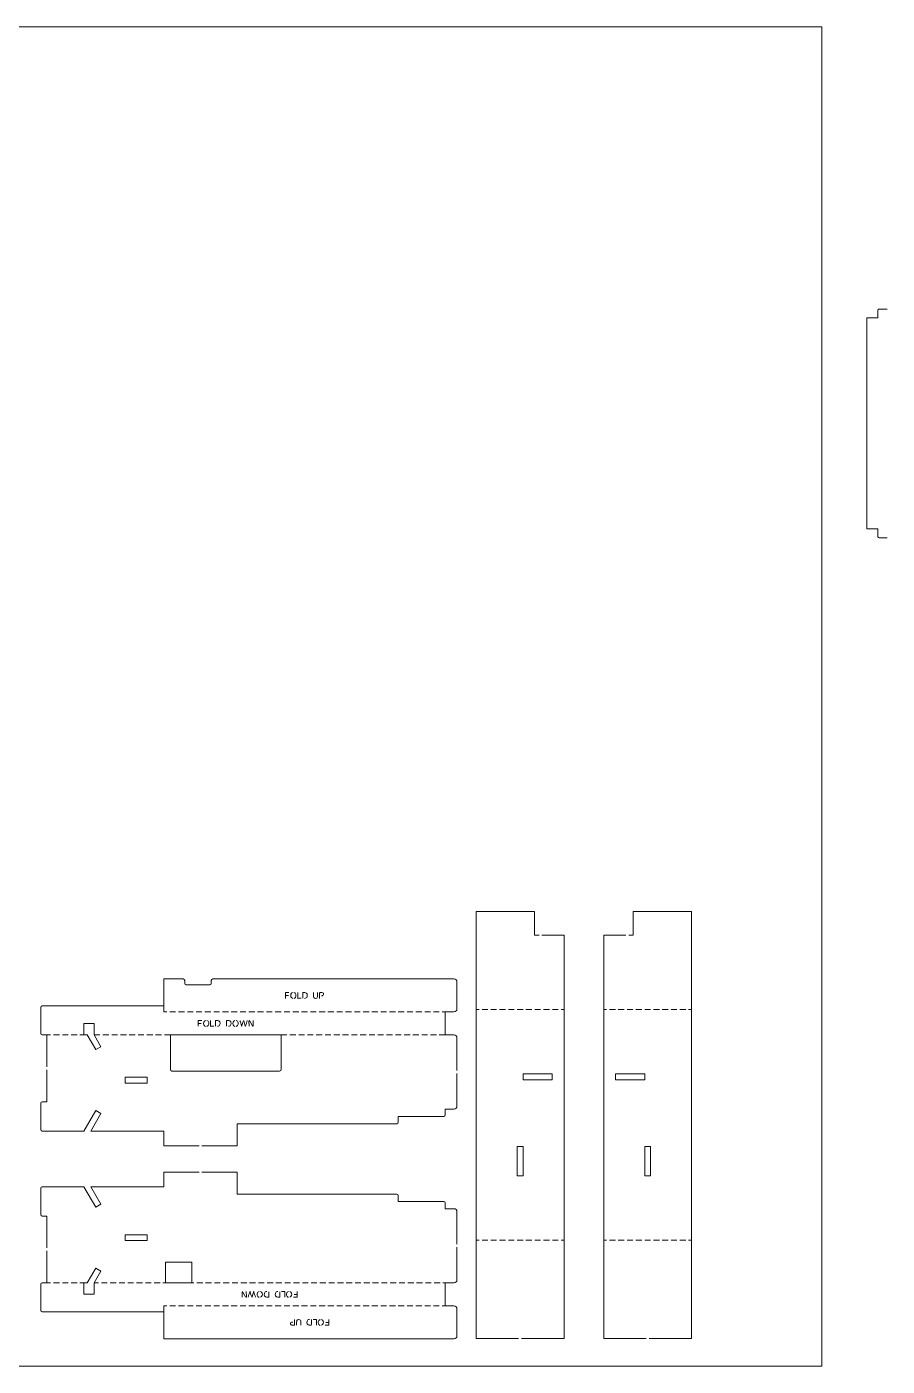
# Model space of a CAD drawing. Header units: inches. Extents: x -9 to 103, y -37 to 9.
# Drawn here: x 9.58 to 38.95, y -36.72 to 9 of the extents above; entities that cross this region are included whole.
import ezdxf

# ---------------------------------------------------------------- set-up
doc = ezdxf.new("R2010")
doc.units = ezdxf.units.IN
doc.header["$MEASUREMENT"] = 0
doc.layers.add('Layer 2', color=7, linetype='Continuous', true_color=0xffffff)

msp = doc.modelspace()

# ---------------------------------------------------------------- linework, layer by layer
at = {"layer": 'Layer 2', "color": 1, "lineweight": 0, "true_color": 0xff0000}
msp.add_lwpolyline([(-9, -36.72), (36.72, -36.72), (36.72, 9), (-9, 9), (-9, -36.72)], close=True, dxfattribs=at)
for points, knots in [([(38.675, -0.639), (38.662, -0.639), (38.649, -0.644), (38.639, -0.653), (38.639, -0.653), (38.63, -0.663), (38.625, -0.676), (38.625, -0.689)], [0, 0, 0, 0, 0.333333, 0.333333, 0.333333, 0.333333, 1, 1, 1, 1]), ([(38.625, -8.389), (38.625, -8.402), (38.63, -8.415), (38.639, -8.424), (38.639, -8.424), (38.649, -8.434), (38.662, -8.439), (38.675, -8.439)], [0, 0, 0, 0, 0.333333, 0.333333, 0.333333, 0.333333, 1, 1, 1, 1]), ([(18.412, -24.163), (18.412, -24.1), (18.412, -24.037), (18.412, -23.974), (18.412, -23.974), (18.412, -23.967), (18.417, -23.967), (18.423, -23.967), (18.423, -23.967), (18.46, -23.967), (18.496, -23.967), (18.532, -23.967)], [0, 0, 0, 0, 0.25, 0.25, 0.25, 0.25, 0.5, 0.5, 0.5, 0.5, 1, 1, 1, 1]), ([(18.664, -24.163), (18.637, -24.156), (18.612, -24.136), (18.601, -24.11), (18.601, -24.11), (18.58, -24.059), (18.602, -23.982), (18.658, -23.964)], [0, 0, 0, 0, 0.333333, 0.333333, 0.333333, 0.333333, 1, 1, 1, 1]), ([(18.704, -23.963), (18.721, -23.966), (18.736, -23.974), (18.748, -23.987), (18.748, -23.987), (18.794, -24.04), (18.778, -24.14), (18.707, -24.163)], [0, 0, 0, 0, 0.333333, 0.333333, 0.333333, 0.333333, 1, 1, 1, 1]), ([(18.835, -23.966), (18.835, -24.027), (18.835, -24.087), (18.835, -24.148), (18.835, -24.148), (18.835, -24.157), (18.835, -24.163), (18.845, -24.163), (18.845, -24.163), (18.878, -24.162), (18.912, -24.162), (18.945, -24.162)], [0, 0, 0, 0, 0.25, 0.25, 0.25, 0.25, 0.5, 0.5, 0.5, 0.5, 1, 1, 1, 1]), ([(19.068, -24.163), (19.115, -24.163), (19.144, -24.147), (19.155, -24.1), (19.155, -24.1), (19.17, -24.036), (19.148, -23.97), (19.076, -23.969), (19.076, -23.969), (19.057, -23.969), (19.037, -23.969), (19.018, -23.969), (19.018, -23.969), (19.005, -23.969), (19.007, -23.976), (19.007, -23.986), (19.007, -23.986), (19.007, -24.044), (19.007, -24.101), (19.007, -24.158)], [0, 0, 0, 0, 0.166667, 0.166667, 0.166667, 0.166667, 0.333333, 0.333333, 0.333333, 0.333333, 0.5, 0.5, 0.5, 0.5, 0.666667, 0.666667, 0.666667, 0.666667, 1, 1, 1, 1]), ([(19.366, -23.968), (19.366, -24), (19.366, -24.033), (19.366, -24.065), (19.366, -24.065), (19.366, -24.118), (19.377, -24.165), (19.442, -24.163), (19.442, -24.163), (19.502, -24.161), (19.51, -24.115), (19.51, -24.067), (19.51, -24.067), (19.51, -24.033), (19.51, -24), (19.51, -23.966)], [0, 0, 0, 0, 0.2, 0.2, 0.2, 0.2, 0.4, 0.4, 0.4, 0.4, 0.6, 0.6, 0.6, 0.6, 1, 1, 1, 1]), ([(19.58, -24.163), (19.58, -24.103), (19.58, -24.044), (19.58, -23.984), (19.58, -23.984), (19.58, -23.971), (19.579, -23.969), (19.593, -23.969), (19.593, -23.969), (19.613, -23.969), (19.634, -23.969), (19.654, -23.968), (19.654, -23.968), (19.671, -23.968), (19.688, -23.97), (19.699, -23.98), (19.699, -23.98), (19.727, -24.004), (19.72, -24.061), (19.682, -24.071), (19.682, -24.071), (19.668, -24.075), (19.653, -24.073), (19.639, -24.073)], [0, 0, 0, 0, 0.142857, 0.142857, 0.142857, 0.142857, 0.285714, 0.285714, 0.285714, 0.285714, 0.428571, 0.428571, 0.428571, 0.428571, 0.571429, 0.571429, 0.571429, 0.571429, 0.714286, 0.714286, 0.714286, 0.714286, 1, 1, 1, 1]), ([(15.434, -25.117), (15.434, -25.054), (15.434, -24.991), (15.434, -24.928), (15.434, -24.928), (15.434, -24.92), (15.439, -24.921), (15.446, -24.921), (15.446, -24.921), (15.482, -24.921), (15.518, -24.921), (15.554, -24.921)], [0, 0, 0, 0, 0.25, 0.25, 0.25, 0.25, 0.5, 0.5, 0.5, 0.5, 1, 1, 1, 1]), ([(15.687, -25.119), (15.659, -25.112), (15.635, -25.092), (15.624, -25.066), (15.624, -25.066), (15.603, -25.015), (15.625, -24.938), (15.68, -24.92)], [0, 0, 0, 0, 0.333333, 0.333333, 0.333333, 0.333333, 1, 1, 1, 1]), ([(15.726, -24.919), (15.743, -24.923), (15.759, -24.93), (15.77, -24.943), (15.77, -24.943), (15.816, -24.996), (15.8, -25.096), (15.729, -25.119)], [0, 0, 0, 0, 0.333333, 0.333333, 0.333333, 0.333333, 1, 1, 1, 1]), ([(15.858, -24.92), (15.858, -24.981), (15.858, -25.042), (15.858, -25.102), (15.858, -25.102), (15.858, -25.111), (15.857, -25.117), (15.867, -25.117), (15.867, -25.117), (15.901, -25.117), (15.934, -25.116), (15.967, -25.116)], [0, 0, 0, 0, 0.25, 0.25, 0.25, 0.25, 0.5, 0.5, 0.5, 0.5, 1, 1, 1, 1]), ([(16.09, -25.116), (16.137, -25.116), (16.167, -25.099), (16.177, -25.053), (16.177, -25.053), (16.192, -24.989), (16.171, -24.923), (16.099, -24.922), (16.099, -24.922), (16.079, -24.922), (16.06, -24.922), (16.04, -24.922), (16.04, -24.922), (16.027, -24.922), (16.029, -24.929), (16.029, -24.939), (16.029, -24.939), (16.029, -24.997), (16.029, -25.054), (16.029, -25.111)], [0, 0, 0, 0, 0.166667, 0.166667, 0.166667, 0.166667, 0.333333, 0.333333, 0.333333, 0.333333, 0.5, 0.5, 0.5, 0.5, 0.666667, 0.666667, 0.666667, 0.666667, 1, 1, 1, 1]), ([(16.466, -25.116), (16.513, -25.116), (16.542, -25.099), (16.553, -25.053), (16.553, -25.053), (16.568, -24.989), (16.547, -24.923), (16.474, -24.922), (16.474, -24.922), (16.455, -24.922), (16.435, -24.922), (16.416, -24.922), (16.416, -24.922), (16.403, -24.922), (16.405, -24.929), (16.405, -24.939), (16.405, -24.939), (16.405, -24.997), (16.405, -25.054), (16.405, -25.111)], [0, 0, 0, 0, 0.166667, 0.166667, 0.166667, 0.166667, 0.333333, 0.333333, 0.333333, 0.333333, 0.5, 0.5, 0.5, 0.5, 0.666667, 0.666667, 0.666667, 0.666667, 1, 1, 1, 1]), ([(16.69, -25.119), (16.662, -25.112), (16.638, -25.092), (16.627, -25.066), (16.627, -25.066), (16.606, -25.015), (16.628, -24.938), (16.683, -24.92)], [0, 0, 0, 0, 0.333333, 0.333333, 0.333333, 0.333333, 1, 1, 1, 1]), ([(16.729, -24.919), (16.746, -24.923), (16.762, -24.93), (16.773, -24.943), (16.773, -24.943), (16.819, -24.996), (16.803, -25.096), (16.732, -25.119)], [0, 0, 0, 0, 0.333333, 0.333333, 0.333333, 0.333333, 1, 1, 1, 1]), ([(16.861, -24.926), (16.877, -24.985), (16.894, -25.045), (16.911, -25.104), (16.911, -25.104), (16.915, -25.117), (16.917, -25.114), (16.921, -25.103), (16.921, -25.103), (16.939, -25.047), (16.957, -24.991), (16.976, -24.935), (16.976, -24.935), (16.98, -24.922), (16.983, -24.924), (16.987, -24.936), (16.987, -24.936), (17.005, -24.992), (17.024, -25.048), (17.043, -25.104), (17.043, -25.104), (17.046, -25.114), (17.049, -25.118), (17.053, -25.105), (17.053, -25.105), (17.071, -25.044), (17.089, -24.984), (17.107, -24.924)], [0, 0, 0, 0, 0.125, 0.125, 0.125, 0.125, 0.25, 0.25, 0.25, 0.25, 0.375, 0.375, 0.375, 0.375, 0.5, 0.5, 0.5, 0.5, 0.625, 0.625, 0.625, 0.625, 0.75, 0.75, 0.75, 0.75, 1, 1, 1, 1]), ([(17.17, -25.115), (17.17, -25.115), (17.168, -24.939), (17.168, -24.939), (17.168, -24.939), (17.168, -24.917), (17.185, -24.918), (17.196, -24.938), (17.196, -24.938), (17.196, -24.938), (17.287, -25.1), (17.287, -25.1), (17.287, -25.1), (17.298, -25.119), (17.314, -25.12), (17.314, -25.099), (17.314, -25.099), (17.314, -25.099), (17.313, -24.923), (17.313, -24.923)], [0, 0, 0, 0, 0.166667, 0.166667, 0.166667, 0.166667, 0.333333, 0.333333, 0.333333, 0.333333, 0.5, 0.5, 0.5, 0.5, 0.666667, 0.666667, 0.666667, 0.666667, 1, 1, 1, 1]), ([(15.214, -33.873), (15.214, -33.873), (15.214, -33.173), (15.214, -33.173), (15.214, -33.173), (15.214, -33.173), (14.314, -33.173), (14.314, -33.173), (14.314, -33.173), (14.314, -33.173), (14.314, -33.873), (14.314, -33.873), (14.314, -33.873), (14.314, -33.873), (15.214, -33.873), (15.214, -33.873)], [0, 0, 0, 0, 0.2, 0.2, 0.2, 0.2, 0.4, 0.4, 0.4, 0.4, 0.6, 0.6, 0.6, 0.6, 1, 1, 1, 1]), ([(17.077, -34.172), (17.077, -34.172), (17.078, -34.349), (17.078, -34.349), (17.078, -34.349), (17.078, -34.37), (17.062, -34.369), (17.051, -34.35), (17.051, -34.35), (17.051, -34.35), (16.96, -34.187), (16.96, -34.187), (16.96, -34.187), (16.949, -34.168), (16.932, -34.167), (16.933, -34.188), (16.933, -34.188), (16.933, -34.188), (16.934, -34.365), (16.934, -34.365)], [0, 0, 0, 0, 0.166667, 0.166667, 0.166667, 0.166667, 0.333333, 0.333333, 0.333333, 0.333333, 0.5, 0.5, 0.5, 0.5, 0.666667, 0.666667, 0.666667, 0.666667, 1, 1, 1, 1]), ([(17.386, -34.361), (17.369, -34.302), (17.352, -34.243), (17.336, -34.183), (17.336, -34.183), (17.332, -34.171), (17.329, -34.174), (17.326, -34.184), (17.326, -34.184), (17.308, -34.24), (17.289, -34.296), (17.271, -34.352), (17.271, -34.352), (17.267, -34.365), (17.264, -34.363), (17.26, -34.352), (17.26, -34.352), (17.241, -34.296), (17.222, -34.239), (17.204, -34.183), (17.204, -34.183), (17.2, -34.173), (17.197, -34.169), (17.193, -34.183), (17.193, -34.183), (17.176, -34.243), (17.158, -34.303), (17.14, -34.363)], [0, 0, 0, 0, 0.125, 0.125, 0.125, 0.125, 0.25, 0.25, 0.25, 0.25, 0.375, 0.375, 0.375, 0.375, 0.5, 0.5, 0.5, 0.5, 0.625, 0.625, 0.625, 0.625, 0.75, 0.75, 0.75, 0.75, 1, 1, 1, 1]), ([(17.518, -34.368), (17.5, -34.365), (17.485, -34.357), (17.473, -34.344), (17.473, -34.344), (17.428, -34.291), (17.443, -34.191), (17.514, -34.168)], [0, 0, 0, 0, 0.333333, 0.333333, 0.333333, 0.333333, 1, 1, 1, 1]), ([(17.557, -34.168), (17.584, -34.175), (17.609, -34.195), (17.62, -34.221), (17.62, -34.221), (17.641, -34.272), (17.619, -34.349), (17.563, -34.367)], [0, 0, 0, 0, 0.333333, 0.333333, 0.333333, 0.333333, 1, 1, 1, 1]), ([(17.781, -34.172), (17.734, -34.172), (17.704, -34.188), (17.693, -34.235), (17.693, -34.235), (17.679, -34.298), (17.7, -34.364), (17.772, -34.365), (17.772, -34.365), (17.792, -34.365), (17.811, -34.365), (17.831, -34.365), (17.831, -34.365), (17.844, -34.366), (17.842, -34.359), (17.842, -34.348), (17.842, -34.348), (17.842, -34.291), (17.842, -34.233), (17.842, -34.176)], [0, 0, 0, 0, 0.166667, 0.166667, 0.166667, 0.166667, 0.333333, 0.333333, 0.333333, 0.333333, 0.5, 0.5, 0.5, 0.5, 0.666667, 0.666667, 0.666667, 0.666667, 1, 1, 1, 1]), ([(18.156, -34.172), (18.11, -34.172), (18.08, -34.188), (18.069, -34.235), (18.069, -34.235), (18.055, -34.298), (18.076, -34.364), (18.148, -34.365), (18.148, -34.365), (18.167, -34.365), (18.187, -34.365), (18.206, -34.365), (18.206, -34.365), (18.219, -34.366), (18.217, -34.359), (18.217, -34.348), (18.217, -34.348), (18.217, -34.291), (18.217, -34.233), (18.217, -34.176)], [0, 0, 0, 0, 0.166667, 0.166667, 0.166667, 0.166667, 0.333333, 0.333333, 0.333333, 0.333333, 0.5, 0.5, 0.5, 0.5, 0.666667, 0.666667, 0.666667, 0.666667, 1, 1, 1, 1]), ([(18.389, -34.367), (18.389, -34.306), (18.389, -34.246), (18.389, -34.185), (18.389, -34.185), (18.389, -34.176), (18.39, -34.17), (18.379, -34.17), (18.379, -34.17), (18.346, -34.17), (18.313, -34.171), (18.279, -34.171)], [0, 0, 0, 0, 0.25, 0.25, 0.25, 0.25, 0.5, 0.5, 0.5, 0.5, 1, 1, 1, 1]), ([(18.521, -34.368), (18.503, -34.365), (18.488, -34.357), (18.476, -34.344), (18.476, -34.344), (18.431, -34.291), (18.446, -34.191), (18.517, -34.168)], [0, 0, 0, 0, 0.333333, 0.333333, 0.333333, 0.333333, 1, 1, 1, 1]), ([(18.56, -34.168), (18.587, -34.175), (18.612, -34.195), (18.623, -34.221), (18.623, -34.221), (18.644, -34.272), (18.622, -34.349), (18.566, -34.367)], [0, 0, 0, 0, 0.333333, 0.333333, 0.333333, 0.333333, 1, 1, 1, 1]), ([(18.812, -34.171), (18.812, -34.233), (18.812, -34.296), (18.812, -34.359), (18.812, -34.359), (18.812, -34.367), (18.807, -34.366), (18.801, -34.366), (18.801, -34.366), (18.765, -34.366), (18.729, -34.366), (18.692, -34.366)], [0, 0, 0, 0, 0.25, 0.25, 0.25, 0.25, 0.5, 0.5, 0.5, 0.5, 1, 1, 1, 1]), ([(18.724, -35.125), (18.724, -35.184), (18.724, -35.244), (18.724, -35.303), (18.724, -35.303), (18.724, -35.316), (18.724, -35.318), (18.711, -35.318), (18.711, -35.318), (18.69, -35.318), (18.67, -35.319), (18.649, -35.319), (18.649, -35.319), (18.633, -35.319), (18.616, -35.317), (18.604, -35.308), (18.604, -35.308), (18.576, -35.284), (18.583, -35.227), (18.621, -35.216), (18.621, -35.216), (18.635, -35.212), (18.65, -35.214), (18.665, -35.214)], [0, 0, 0, 0, 0.142857, 0.142857, 0.142857, 0.142857, 0.285714, 0.285714, 0.285714, 0.285714, 0.428571, 0.428571, 0.428571, 0.428571, 0.571429, 0.571429, 0.571429, 0.571429, 0.714286, 0.714286, 0.714286, 0.714286, 1, 1, 1, 1]), ([(18.937, -35.32), (18.937, -35.287), (18.937, -35.255), (18.937, -35.222), (18.937, -35.222), (18.937, -35.169), (18.926, -35.122), (18.861, -35.125), (18.861, -35.125), (18.801, -35.127), (18.794, -35.172), (18.794, -35.22), (18.794, -35.22), (18.794, -35.254), (18.794, -35.287), (18.794, -35.321)], [0, 0, 0, 0, 0.2, 0.2, 0.2, 0.2, 0.4, 0.4, 0.4, 0.4, 0.6, 0.6, 0.6, 0.6, 1, 1, 1, 1]), ([(19.236, -35.125), (19.189, -35.125), (19.159, -35.141), (19.148, -35.188), (19.148, -35.188), (19.134, -35.251), (19.155, -35.317), (19.227, -35.318), (19.227, -35.318), (19.247, -35.318), (19.266, -35.318), (19.285, -35.318), (19.285, -35.318), (19.298, -35.318), (19.296, -35.312), (19.296, -35.301), (19.296, -35.301), (19.296, -35.244), (19.296, -35.186), (19.296, -35.129)], [0, 0, 0, 0, 0.166667, 0.166667, 0.166667, 0.166667, 0.333333, 0.333333, 0.333333, 0.333333, 0.5, 0.5, 0.5, 0.5, 0.666667, 0.666667, 0.666667, 0.666667, 1, 1, 1, 1]), ([(19.468, -35.321), (19.468, -35.261), (19.468, -35.2), (19.468, -35.139), (19.468, -35.139), (19.468, -35.13), (19.469, -35.124), (19.458, -35.125), (19.458, -35.125), (19.425, -35.125), (19.392, -35.125), (19.358, -35.125)], [0, 0, 0, 0, 0.25, 0.25, 0.25, 0.25, 0.5, 0.5, 0.5, 0.5, 1, 1, 1, 1]), ([(19.6, -35.325), (19.582, -35.321), (19.567, -35.313), (19.555, -35.3), (19.555, -35.3), (19.51, -35.247), (19.525, -35.147), (19.596, -35.125)], [0, 0, 0, 0, 0.333333, 0.333333, 0.333333, 0.333333, 1, 1, 1, 1]), ([(19.639, -35.125), (19.666, -35.131), (19.691, -35.151), (19.702, -35.177), (19.702, -35.177), (19.723, -35.228), (19.701, -35.305), (19.646, -35.323)], [0, 0, 0, 0, 0.333333, 0.333333, 0.333333, 0.333333, 1, 1, 1, 1]), ([(19.891, -35.125), (19.891, -35.187), (19.891, -35.25), (19.891, -35.313), (19.891, -35.313), (19.891, -35.321), (19.886, -35.32), (19.88, -35.32), (19.88, -35.32), (19.844, -35.32), (19.808, -35.32), (19.771, -35.32)], [0, 0, 0, 0, 0.25, 0.25, 0.25, 0.25, 0.5, 0.5, 0.5, 0.5, 1, 1, 1, 1])]:
    msp.add_open_spline(points, degree=3, knots=knots, dxfattribs=at)
for points in [[(38.625, -0.689), (38.625, -0.689), (38.625, -0.939), (38.625, -0.939)], [(38.675, -0.639), (38.675, -0.639), (38.95, -0.639), (38.95, -0.639)], [(38.25, -8.139), (38.25, -8.139), (38.25, -0.939), (38.25, -0.939)], [(38.25, -0.939), (38.25, -0.939), (38.625, -0.939), (38.625, -0.939)], [(38.25, -8.139), (38.25, -8.139), (38.625, -8.139), (38.625, -8.139)], [(38.625, -8.139), (38.625, -8.139), (38.625, -8.389), (38.625, -8.389)], [(38.675, -8.439), (38.675, -8.439), (38.95, -8.439), (38.95, -8.439)], [(24.921, -21.195), (24.921, -21.195), (24.921, -24.543), (24.921, -24.543)], [(24.921, -21.195), (24.921, -21.195), (26.912, -21.195), (26.912, -21.195)], [(26.912, -22.003), (26.912, -22.003), (26.912, -21.195), (26.912, -21.195)], [(30.281, -21.195), (30.281, -21.195), (30.281, -22.003), (30.281, -22.003)], [(32.273, -21.195), (32.273, -21.195), (30.281, -21.195), (30.281, -21.195)], [(32.273, -24.543), (32.273, -24.543), (32.273, -21.195), (32.273, -21.195)], [(26.912, -22.003), (26.912, -22.003), (27.066, -22.003), (27.066, -22.003)], [(27.166, -22.003), (27.166, -22.003), (27.921, -22.003), (27.921, -22.003)], [(27.921, -22.003), (27.921, -22.003), (27.921, -24.543), (27.921, -24.543)], [(29.273, -22.003), (29.273, -22.003), (29.273, -24.543), (29.273, -24.543)], [(29.273, -22.003), (29.273, -22.003), (30.027, -22.003), (30.027, -22.003)], [(30.127, -22.003), (30.127, -22.003), (30.281, -22.003), (30.281, -22.003)], [(14.264, -23.502), (14.264, -23.502), (14.925, -23.502), (14.925, -23.502)], [(14.264, -24.623), (14.264, -24.623), (14.264, -23.502), (14.264, -23.502)], [(14.975, -23.552), (14.975, -23.525), (14.953, -23.502), (14.925, -23.502)], [(14.975, -23.552), (14.975, -23.552), (14.975, -23.652), (14.975, -23.652)], [(14.975, -23.652), (14.975, -23.68), (14.998, -23.702), (15.025, -23.702)], [(15.832, -23.702), (15.832, -23.702), (15.025, -23.702), (15.025, -23.702)], [(15.832, -23.702), (15.86, -23.702), (15.882, -23.68), (15.882, -23.652)], [(15.932, -23.502), (15.905, -23.502), (15.882, -23.525), (15.882, -23.552)], [(15.882, -23.552), (15.882, -23.552), (15.882, -23.661), (15.882, -23.661)], [(15.932, -23.502), (15.932, -23.502), (24.164, -23.502), (24.164, -23.502)], [(24.264, -23.602), (24.264, -23.547), (24.219, -23.502), (24.164, -23.502)], [(24.264, -24.523), (24.264, -24.523), (24.264, -23.602), (24.264, -23.602)], [(18.516, -24.063), (18.485, -24.063), (18.454, -24.063), (18.423, -24.063)], [(10.114, -24.423), (10.087, -24.423), (10.064, -24.446), (10.064, -24.473)], [(10.064, -24.473), (10.064, -24.473), (10.064, -25.364), (10.064, -25.364)], [(14.264, -24.423), (14.264, -24.423), (10.114, -24.423), (10.114, -24.423)], [(14.264, -24.623), (14.264, -24.623), (14.364, -24.623), (14.364, -24.623)], [(14.464, -24.623), (14.464, -24.623), (14.664, -24.623), (14.664, -24.623)], [(14.764, -24.623), (14.764, -24.623), (14.964, -24.623), (14.964, -24.623)], [(15.064, -24.623), (15.064, -24.623), (15.264, -24.623), (15.264, -24.623)], [(15.364, -24.623), (15.364, -24.623), (15.564, -24.623), (15.564, -24.623)], [(15.664, -24.623), (15.664, -24.623), (15.864, -24.623), (15.864, -24.623)], [(15.964, -24.623), (15.964, -24.623), (16.164, -24.623), (16.164, -24.623)], [(16.264, -24.623), (16.264, -24.623), (16.464, -24.623), (16.464, -24.623)], [(16.564, -24.623), (16.564, -24.623), (16.764, -24.623), (16.764, -24.623)], [(16.864, -24.623), (16.864, -24.623), (17.064, -24.623), (17.064, -24.623)], [(17.164, -24.623), (17.164, -24.623), (17.364, -24.623), (17.364, -24.623)], [(17.464, -24.623), (17.464, -24.623), (17.664, -24.623), (17.664, -24.623)], [(17.764, -24.623), (17.764, -24.623), (17.964, -24.623), (17.964, -24.623)], [(18.064, -24.623), (18.064, -24.623), (18.264, -24.623), (18.264, -24.623)], [(18.364, -24.623), (18.364, -24.623), (18.564, -24.623), (18.564, -24.623)], [(18.664, -24.623), (18.664, -24.623), (18.864, -24.623), (18.864, -24.623)], [(18.964, -24.623), (18.964, -24.623), (19.164, -24.623), (19.164, -24.623)], [(19.264, -24.623), (19.264, -24.623), (19.464, -24.623), (19.464, -24.623)], [(19.564, -24.623), (19.564, -24.623), (19.764, -24.623), (19.764, -24.623)], [(19.864, -24.623), (19.864, -24.623), (20.064, -24.623), (20.064, -24.623)], [(20.164, -24.623), (20.164, -24.623), (20.364, -24.623), (20.364, -24.623)], [(20.464, -24.623), (20.464, -24.623), (20.664, -24.623), (20.664, -24.623)], [(20.764, -24.623), (20.764, -24.623), (20.964, -24.623), (20.964, -24.623)], [(21.064, -24.623), (21.064, -24.623), (21.264, -24.623), (21.264, -24.623)], [(21.364, -24.623), (21.364, -24.623), (21.564, -24.623), (21.564, -24.623)], [(21.664, -24.623), (21.664, -24.623), (21.864, -24.623), (21.864, -24.623)], [(21.964, -24.623), (21.964, -24.623), (22.164, -24.623), (22.164, -24.623)], [(22.264, -24.623), (22.264, -24.623), (22.464, -24.623), (22.464, -24.623)], [(22.564, -24.623), (22.564, -24.623), (22.764, -24.623), (22.764, -24.623)], [(22.864, -24.623), (22.864, -24.623), (23.064, -24.623), (23.064, -24.623)], [(23.164, -24.623), (23.164, -24.623), (23.364, -24.623), (23.364, -24.623)], [(23.464, -24.623), (23.464, -24.623), (23.664, -24.623), (23.664, -24.623)], [(23.764, -24.623), (23.764, -24.623), (23.864, -24.623), (23.864, -24.623)], [(23.864, -24.623), (23.864, -24.623), (23.864, -25.414), (23.864, -25.414)], [(24.164, -24.623), (24.164, -24.623), (23.864, -24.623), (23.864, -24.623)], [(24.264, -24.523), (24.264, -24.578), (24.219, -24.623), (24.164, -24.623)], [(24.921, -24.543), (24.921, -24.543), (24.921, -32.423), (24.921, -32.423)], [(24.921, -24.543), (24.921, -24.543), (25.021, -24.543), (25.021, -24.543)], [(25.121, -24.543), (25.121, -24.543), (25.321, -24.543), (25.321, -24.543)], [(25.421, -24.543), (25.421, -24.543), (25.621, -24.543), (25.621, -24.543)], [(25.721, -24.543), (25.721, -24.543), (25.921, -24.543), (25.921, -24.543)], [(26.021, -24.543), (26.021, -24.543), (26.221, -24.543), (26.221, -24.543)], [(26.321, -24.543), (26.321, -24.543), (26.521, -24.543), (26.521, -24.543)], [(26.621, -24.543), (26.621, -24.543), (26.821, -24.543), (26.821, -24.543)], [(26.921, -24.543), (26.921, -24.543), (27.121, -24.543), (27.121, -24.543)], [(27.221, -24.543), (27.221, -24.543), (27.421, -24.543), (27.421, -24.543)], [(27.521, -24.543), (27.521, -24.543), (27.721, -24.543), (27.721, -24.543)], [(27.821, -24.543), (27.821, -24.543), (27.921, -24.543), (27.921, -24.543)], [(27.921, -32.423), (27.921, -32.423), (27.921, -24.543), (27.921, -24.543)], [(29.273, -24.543), (29.273, -24.543), (29.273, -32.423), (29.273, -32.423)], [(29.273, -24.543), (29.273, -24.543), (29.373, -24.543), (29.373, -24.543)], [(29.473, -24.543), (29.473, -24.543), (29.673, -24.543), (29.673, -24.543)], [(29.773, -24.543), (29.773, -24.543), (29.973, -24.543), (29.973, -24.543)], [(30.073, -24.543), (30.073, -24.543), (30.273, -24.543), (30.273, -24.543)], [(30.373, -24.543), (30.373, -24.543), (30.573, -24.543), (30.573, -24.543)], [(30.673, -24.543), (30.673, -24.543), (30.873, -24.543), (30.873, -24.543)], [(30.973, -24.543), (30.973, -24.543), (31.173, -24.543), (31.173, -24.543)], [(31.273, -24.543), (31.273, -24.543), (31.473, -24.543), (31.473, -24.543)], [(31.573, -24.543), (31.573, -24.543), (31.773, -24.543), (31.773, -24.543)], [(31.873, -24.543), (31.873, -24.543), (32.073, -24.543), (32.073, -24.543)], [(32.173, -24.543), (32.173, -24.543), (32.273, -24.543), (32.273, -24.543)], [(32.273, -32.423), (32.273, -32.423), (32.273, -24.543), (32.273, -24.543)], [(11.881, -25.023), (11.881, -25.023), (11.534, -25.023), (11.534, -25.023)], [(11.534, -25.023), (11.534, -25.023), (11.534, -25.414), (11.534, -25.414)], [(11.881, -25.414), (11.881, -25.414), (11.881, -25.023), (11.881, -25.023)], [(15.539, -25.017), (15.508, -25.017), (15.477, -25.017), (15.446, -25.017)], [(10.064, -25.364), (10.064, -25.392), (10.087, -25.414), (10.114, -25.414)], [(10.264, -25.414), (10.264, -25.414), (10.114, -25.414), (10.114, -25.414)], [(10.264, -26.504), (10.264, -26.504), (10.264, -25.414), (10.264, -25.414)], [(10.264, -25.414), (10.264, -25.414), (10.399, -25.414), (10.399, -25.414)], [(10.499, -25.414), (10.499, -25.414), (10.699, -25.414), (10.699, -25.414)], [(10.799, -25.414), (10.799, -25.414), (10.999, -25.414), (10.999, -25.414)], [(11.099, -25.414), (11.099, -25.414), (11.299, -25.414), (11.299, -25.414)], [(11.399, -25.414), (11.399, -25.414), (11.534, -25.414), (11.534, -25.414)], [(11.65, -25.414), (11.65, -25.414), (11.534, -25.414), (11.534, -25.414)], [(11.938, -25.914), (11.938, -25.914), (11.65, -25.414), (11.65, -25.414)], [(11.881, -25.414), (11.881, -25.414), (12.112, -25.814), (12.112, -25.814)], [(11.882, -25.414), (11.882, -25.414), (12.082, -25.414), (12.082, -25.414)], [(12.182, -25.414), (12.182, -25.414), (12.382, -25.414), (12.382, -25.414)], [(12.482, -25.414), (12.482, -25.414), (12.682, -25.414), (12.682, -25.414)], [(12.782, -25.414), (12.782, -25.414), (12.982, -25.414), (12.982, -25.414)], [(13.082, -25.414), (13.082, -25.414), (13.282, -25.414), (13.282, -25.414)], [(13.382, -25.414), (13.382, -25.414), (13.582, -25.414), (13.582, -25.414)], [(13.682, -25.414), (13.682, -25.414), (13.882, -25.414), (13.882, -25.414)], [(13.982, -25.414), (13.982, -25.414), (14.182, -25.414), (14.182, -25.414)], [(14.282, -25.414), (14.282, -25.414), (14.482, -25.414), (14.482, -25.414)], [(18.264, -25.414), (18.264, -25.414), (14.484, -25.414), (14.484, -25.414)], [(14.484, -26.594), (14.484, -26.594), (14.484, -25.414), (14.484, -25.414)], [(18.264, -25.414), (18.264, -25.414), (18.264, -26.594), (18.264, -26.594)], [(18.264, -25.414), (18.264, -25.414), (18.464, -25.414), (18.464, -25.414)], [(18.564, -25.414), (18.564, -25.414), (18.764, -25.414), (18.764, -25.414)], [(18.864, -25.414), (18.864, -25.414), (19.064, -25.414), (19.064, -25.414)], [(19.164, -25.414), (19.164, -25.414), (19.364, -25.414), (19.364, -25.414)], [(19.464, -25.414), (19.464, -25.414), (19.664, -25.414), (19.664, -25.414)], [(19.764, -25.414), (19.764, -25.414), (19.964, -25.414), (19.964, -25.414)], [(20.064, -25.414), (20.064, -25.414), (20.264, -25.414), (20.264, -25.414)], [(20.364, -25.414), (20.364, -25.414), (20.564, -25.414), (20.564, -25.414)], [(20.664, -25.414), (20.664, -25.414), (20.864, -25.414), (20.864, -25.414)], [(20.964, -25.414), (20.964, -25.414), (21.164, -25.414), (21.164, -25.414)], [(21.264, -25.414), (21.264, -25.414), (21.464, -25.414), (21.464, -25.414)], [(21.564, -25.414), (21.564, -25.414), (21.764, -25.414), (21.764, -25.414)], [(21.864, -25.414), (21.864, -25.414), (22.064, -25.414), (22.064, -25.414)], [(22.164, -25.414), (22.164, -25.414), (22.364, -25.414), (22.364, -25.414)], [(22.464, -25.414), (22.464, -25.414), (22.664, -25.414), (22.664, -25.414)], [(22.764, -25.414), (22.764, -25.414), (22.964, -25.414), (22.964, -25.414)], [(23.064, -25.414), (23.064, -25.414), (23.264, -25.414), (23.264, -25.414)], [(23.364, -25.414), (23.364, -25.414), (23.564, -25.414), (23.564, -25.414)], [(23.664, -25.414), (23.664, -25.414), (23.864, -25.414), (23.864, -25.414)], [(24.164, -25.414), (24.164, -25.414), (23.864, -25.414), (23.864, -25.414)], [(24.264, -25.514), (24.264, -25.459), (24.219, -25.414), (24.164, -25.414)], [(24.264, -26.629), (24.264, -26.629), (24.264, -25.514), (24.264, -25.514)], [(12.112, -25.814), (12.112, -25.814), (11.938, -25.914), (11.938, -25.914)], [(10.264, -27.694), (10.264, -27.694), (10.264, -26.604), (10.264, -26.604)], [(12.939, -26.854), (12.939, -26.854), (13.689, -26.854), (13.689, -26.854)], [(12.939, -27.054), (12.939, -27.054), (12.939, -26.854), (12.939, -26.854)], [(13.689, -26.854), (13.689, -26.854), (13.689, -27.054), (13.689, -27.054)], [(14.484, -26.594), (14.484, -26.622), (14.507, -26.644), (14.534, -26.644)], [(18.214, -26.644), (18.214, -26.644), (14.534, -26.644), (14.534, -26.644)], [(18.214, -26.644), (18.242, -26.644), (18.264, -26.622), (18.264, -26.594)], [(24.264, -27.844), (24.264, -27.844), (24.264, -26.729), (24.264, -26.729)], [(26.521, -26.743), (26.521, -26.743), (27.512, -26.743), (27.512, -26.743)], [(26.521, -26.743), (26.521, -26.743), (26.521, -26.943), (26.521, -26.943)], [(27.512, -26.943), (27.512, -26.943), (26.521, -26.943), (26.521, -26.943)], [(27.512, -26.943), (27.512, -26.943), (27.512, -26.743), (27.512, -26.743)], [(29.681, -26.743), (29.681, -26.743), (30.673, -26.743), (30.673, -26.743)], [(29.681, -26.743), (29.681, -26.743), (29.681, -26.943), (29.681, -26.943)], [(30.673, -26.943), (30.673, -26.943), (29.681, -26.943), (29.681, -26.943)], [(30.673, -26.943), (30.673, -26.943), (30.673, -26.743), (30.673, -26.743)], [(13.689, -27.054), (13.689, -27.054), (12.939, -27.054), (12.939, -27.054)], [(10.114, -27.694), (10.087, -27.694), (10.064, -27.716), (10.064, -27.744)], [(10.064, -28.644), (10.064, -28.644), (10.064, -27.744), (10.064, -27.744)], [(10.264, -27.694), (10.264, -27.694), (10.114, -27.694), (10.114, -27.694)], [(24.264, -27.844), (24.264, -27.899), (24.219, -27.944), (24.164, -27.944)], [(11.534, -28.694), (11.534, -28.694), (11.938, -27.994), (11.938, -27.994)], [(12.112, -28.094), (12.112, -28.094), (11.765, -28.694), (11.765, -28.694)], [(11.938, -27.994), (11.938, -27.994), (12.112, -28.094), (12.112, -28.094)], [(22.264, -28.394), (22.264, -28.394), (22.264, -28.194), (22.264, -28.194)], [(22.264, -28.194), (22.264, -28.194), (23.814, -28.194), (23.814, -28.194)], [(23.814, -28.194), (23.842, -28.194), (23.864, -28.171), (23.864, -28.144)], [(23.864, -28.144), (23.864, -28.144), (23.864, -27.944), (23.864, -27.944)], [(23.864, -27.944), (23.864, -27.944), (24.164, -27.944), (24.164, -27.944)], [(10.064, -28.644), (10.064, -28.671), (10.087, -28.694), (10.114, -28.694)], [(11.534, -28.694), (11.534, -28.694), (10.114, -28.694), (10.114, -28.694)], [(14.264, -28.694), (14.264, -28.694), (11.765, -28.694), (11.765, -28.694)], [(14.264, -28.694), (14.264, -28.694), (14.264, -29.194), (14.264, -29.194)], [(16.764, -29.194), (16.764, -29.194), (16.764, -28.444), (16.764, -28.444)], [(16.764, -28.444), (16.764, -28.444), (22.214, -28.444), (22.214, -28.444)], [(22.214, -28.444), (22.242, -28.444), (22.264, -28.421), (22.264, -28.394)], [(14.264, -29.194), (14.264, -29.194), (15.464, -29.194), (15.464, -29.194)], [(15.564, -29.194), (15.564, -29.194), (16.764, -29.194), (16.764, -29.194)], [(26.321, -29.223), (26.321, -29.223), (26.321, -30.223), (26.321, -30.223)], [(26.321, -29.223), (26.321, -29.223), (26.521, -29.223), (26.521, -29.223)], [(26.521, -30.223), (26.521, -30.223), (26.521, -29.223), (26.521, -29.223)], [(30.673, -29.223), (30.673, -29.223), (30.673, -30.223), (30.673, -30.223)], [(30.673, -29.223), (30.673, -29.223), (30.873, -29.223), (30.873, -29.223)], [(30.873, -30.223), (30.873, -30.223), (30.873, -29.223), (30.873, -29.223)], [(14.264, -30.094), (14.264, -30.094), (15.464, -30.094), (15.464, -30.094)], [(14.264, -30.594), (14.264, -30.594), (14.264, -30.094), (14.264, -30.094)], [(15.564, -30.094), (15.564, -30.094), (16.764, -30.094), (16.764, -30.094)], [(16.764, -30.094), (16.764, -30.094), (16.764, -30.844), (16.764, -30.844)], [(10.114, -30.594), (10.087, -30.594), (10.064, -30.616), (10.064, -30.644)], [(11.534, -30.594), (11.534, -30.594), (10.114, -30.594), (10.114, -30.594)], [(11.534, -30.594), (11.534, -30.594), (11.938, -31.294), (11.938, -31.294)], [(11.765, -30.594), (11.765, -30.594), (12.112, -31.194), (12.112, -31.194)], [(14.264, -30.594), (14.264, -30.594), (11.765, -30.594), (11.765, -30.594)], [(26.521, -30.223), (26.521, -30.223), (26.321, -30.223), (26.321, -30.223)], [(30.873, -30.223), (30.873, -30.223), (30.673, -30.223), (30.673, -30.223)], [(10.064, -30.644), (10.064, -30.644), (10.064, -31.544), (10.064, -31.544)], [(16.764, -30.844), (16.764, -30.844), (22.214, -30.844), (22.214, -30.844)], [(22.264, -30.894), (22.264, -30.866), (22.242, -30.844), (22.214, -30.844)], [(22.264, -30.894), (22.264, -30.894), (22.264, -31.094), (22.264, -31.094)], [(10.064, -31.544), (10.064, -31.571), (10.087, -31.594), (10.114, -31.594)], [(11.938, -31.294), (11.938, -31.294), (12.112, -31.194), (12.112, -31.194)], [(23.814, -31.094), (23.814, -31.094), (22.264, -31.094), (22.264, -31.094)], [(23.864, -31.144), (23.864, -31.116), (23.842, -31.094), (23.814, -31.094)], [(23.864, -31.344), (23.864, -31.344), (23.864, -31.144), (23.864, -31.144)], [(24.164, -31.344), (24.164, -31.344), (23.864, -31.344), (23.864, -31.344)], [(24.264, -31.444), (24.264, -31.388), (24.219, -31.344), (24.164, -31.344)], [(24.264, -32.558), (24.264, -32.558), (24.264, -31.444), (24.264, -31.444)], [(10.264, -31.594), (10.264, -31.594), (10.114, -31.594), (10.114, -31.594)], [(10.264, -32.683), (10.264, -32.683), (10.264, -31.594), (10.264, -31.594)], [(12.939, -32.233), (12.939, -32.233), (12.939, -32.433), (12.939, -32.433)], [(13.689, -32.233), (13.689, -32.233), (12.939, -32.233), (12.939, -32.233)], [(12.939, -32.433), (12.939, -32.433), (13.689, -32.433), (13.689, -32.433)], [(13.689, -32.433), (13.689, -32.433), (13.689, -32.233), (13.689, -32.233)], [(24.921, -32.423), (24.921, -32.423), (24.921, -35.771), (24.921, -35.771)], [(24.921, -32.423), (24.921, -32.423), (25.021, -32.423), (25.021, -32.423)], [(25.121, -32.423), (25.121, -32.423), (25.321, -32.423), (25.321, -32.423)], [(25.421, -32.423), (25.421, -32.423), (25.621, -32.423), (25.621, -32.423)], [(25.721, -32.423), (25.721, -32.423), (25.921, -32.423), (25.921, -32.423)], [(26.021, -32.423), (26.021, -32.423), (26.221, -32.423), (26.221, -32.423)], [(26.321, -32.423), (26.321, -32.423), (26.521, -32.423), (26.521, -32.423)], [(26.621, -32.423), (26.621, -32.423), (26.821, -32.423), (26.821, -32.423)], [(26.921, -32.423), (26.921, -32.423), (27.121, -32.423), (27.121, -32.423)], [(27.221, -32.423), (27.221, -32.423), (27.421, -32.423), (27.421, -32.423)], [(27.521, -32.423), (27.521, -32.423), (27.721, -32.423), (27.721, -32.423)], [(27.821, -32.423), (27.821, -32.423), (27.921, -32.423), (27.921, -32.423)], [(27.921, -32.423), (27.921, -32.423), (27.921, -35.771), (27.921, -35.771)], [(29.273, -32.423), (29.273, -32.423), (29.273, -35.771), (29.273, -35.771)], [(29.273, -32.423), (29.273, -32.423), (29.373, -32.423), (29.373, -32.423)], [(29.473, -32.423), (29.473, -32.423), (29.673, -32.423), (29.673, -32.423)], [(29.773, -32.423), (29.773, -32.423), (29.973, -32.423), (29.973, -32.423)], [(30.073, -32.423), (30.073, -32.423), (30.273, -32.423), (30.273, -32.423)], [(30.373, -32.423), (30.373, -32.423), (30.573, -32.423), (30.573, -32.423)], [(30.673, -32.423), (30.673, -32.423), (30.873, -32.423), (30.873, -32.423)], [(30.973, -32.423), (30.973, -32.423), (31.173, -32.423), (31.173, -32.423)], [(31.273, -32.423), (31.273, -32.423), (31.473, -32.423), (31.473, -32.423)], [(31.573, -32.423), (31.573, -32.423), (31.773, -32.423), (31.773, -32.423)], [(31.873, -32.423), (31.873, -32.423), (32.073, -32.423), (32.073, -32.423)], [(32.173, -32.423), (32.173, -32.423), (32.273, -32.423), (32.273, -32.423)], [(32.273, -35.771), (32.273, -35.771), (32.273, -32.423), (32.273, -32.423)], [(10.264, -33.873), (10.264, -33.873), (10.264, -32.783), (10.264, -32.783)], [(24.264, -33.773), (24.264, -33.773), (24.264, -32.658), (24.264, -32.658)], [(11.65, -33.873), (11.65, -33.873), (11.938, -33.373), (11.938, -33.373)], [(12.112, -33.473), (12.112, -33.473), (11.938, -33.373), (11.938, -33.373)], [(11.881, -33.873), (11.881, -33.873), (12.112, -33.473), (12.112, -33.473)], [(24.264, -33.773), (24.264, -33.828), (24.219, -33.873), (24.164, -33.873)], [(10.114, -33.873), (10.087, -33.873), (10.064, -33.895), (10.064, -33.923)], [(10.064, -33.923), (10.064, -33.923), (10.064, -34.814), (10.064, -34.814)], [(10.264, -33.873), (10.264, -33.873), (10.114, -33.873), (10.114, -33.873)], [(10.264, -33.873), (10.264, -33.873), (10.114, -33.873), (10.114, -33.873)], [(10.264, -33.873), (10.264, -33.873), (10.114, -33.873), (10.114, -33.873)], [(10.264, -33.873), (10.264, -33.873), (10.399, -33.873), (10.399, -33.873)], [(10.499, -33.873), (10.499, -33.873), (10.699, -33.873), (10.699, -33.873)], [(10.799, -33.873), (10.799, -33.873), (10.999, -33.873), (10.999, -33.873)], [(11.099, -33.873), (11.099, -33.873), (11.299, -33.873), (11.299, -33.873)], [(11.399, -33.873), (11.399, -33.873), (11.534, -33.873), (11.534, -33.873)], [(11.65, -33.873), (11.65, -33.873), (11.534, -33.873), (11.534, -33.873)], [(11.534, -33.873), (11.534, -33.873), (11.534, -34.264), (11.534, -34.264)], [(11.881, -34.264), (11.881, -34.264), (11.534, -34.264), (11.534, -34.264)], [(11.881, -33.873), (11.881, -33.873), (12.032, -33.873), (12.032, -33.873)], [(11.881, -34.264), (11.881, -34.264), (11.881, -33.873), (11.881, -33.873)], [(12.132, -33.873), (12.132, -33.873), (12.332, -33.873), (12.332, -33.873)], [(12.432, -33.873), (12.432, -33.873), (12.632, -33.873), (12.632, -33.873)], [(12.732, -33.873), (12.732, -33.873), (12.932, -33.873), (12.932, -33.873)], [(13.032, -33.873), (13.032, -33.873), (13.232, -33.873), (13.232, -33.873)], [(13.332, -33.873), (13.332, -33.873), (13.532, -33.873), (13.532, -33.873)], [(13.632, -33.873), (13.632, -33.873), (13.832, -33.873), (13.832, -33.873)], [(13.932, -33.873), (13.932, -33.873), (14.132, -33.873), (14.132, -33.873)], [(14.232, -33.873), (14.232, -33.873), (14.314, -33.873), (14.314, -33.873)], [(15.214, -33.873), (15.214, -33.873), (15.289, -33.873), (15.289, -33.873)], [(15.389, -33.873), (15.389, -33.873), (15.589, -33.873), (15.589, -33.873)], [(15.689, -33.873), (15.689, -33.873), (15.889, -33.873), (15.889, -33.873)], [(15.989, -33.873), (15.989, -33.873), (16.189, -33.873), (16.189, -33.873)], [(16.289, -33.873), (16.289, -33.873), (16.489, -33.873), (16.489, -33.873)], [(16.589, -33.873), (16.589, -33.873), (16.789, -33.873), (16.789, -33.873)], [(16.889, -33.873), (16.889, -33.873), (17.089, -33.873), (17.089, -33.873)], [(17.189, -33.873), (17.189, -33.873), (17.389, -33.873), (17.389, -33.873)], [(17.489, -33.873), (17.489, -33.873), (17.689, -33.873), (17.689, -33.873)], [(17.789, -33.873), (17.789, -33.873), (17.989, -33.873), (17.989, -33.873)], [(18.089, -33.873), (18.089, -33.873), (18.289, -33.873), (18.289, -33.873)], [(18.389, -33.873), (18.389, -33.873), (18.589, -33.873), (18.589, -33.873)], [(18.689, -33.873), (18.689, -33.873), (18.889, -33.873), (18.889, -33.873)], [(18.708, -34.271), (18.739, -34.271), (18.77, -34.271), (18.801, -34.271)], [(18.989, -33.873), (18.989, -33.873), (19.189, -33.873), (19.189, -33.873)], [(19.289, -33.873), (19.289, -33.873), (19.489, -33.873), (19.489, -33.873)], [(19.589, -33.873), (19.589, -33.873), (19.789, -33.873), (19.789, -33.873)], [(19.889, -33.873), (19.889, -33.873), (20.089, -33.873), (20.089, -33.873)], [(20.189, -33.873), (20.189, -33.873), (20.389, -33.873), (20.389, -33.873)], [(20.489, -33.873), (20.489, -33.873), (20.689, -33.873), (20.689, -33.873)], [(20.789, -33.873), (20.789, -33.873), (20.989, -33.873), (20.989, -33.873)], [(21.089, -33.873), (21.089, -33.873), (21.289, -33.873), (21.289, -33.873)], [(21.389, -33.873), (21.389, -33.873), (21.589, -33.873), (21.589, -33.873)], [(21.689, -33.873), (21.689, -33.873), (21.889, -33.873), (21.889, -33.873)], [(21.989, -33.873), (21.989, -33.873), (22.189, -33.873), (22.189, -33.873)], [(22.289, -33.873), (22.289, -33.873), (22.489, -33.873), (22.489, -33.873)], [(22.589, -33.873), (22.589, -33.873), (22.789, -33.873), (22.789, -33.873)], [(22.889, -33.873), (22.889, -33.873), (23.089, -33.873), (23.089, -33.873)], [(23.189, -33.873), (23.189, -33.873), (23.389, -33.873), (23.389, -33.873)], [(23.489, -33.873), (23.489, -33.873), (23.689, -33.873), (23.689, -33.873)], [(23.789, -33.873), (23.789, -33.873), (23.864, -33.873), (23.864, -33.873)], [(23.864, -33.873), (23.864, -33.873), (23.864, -34.664), (23.864, -34.664)], [(24.164, -33.873), (24.164, -33.873), (23.864, -33.873), (23.864, -33.873)], [(14.264, -34.664), (14.264, -34.664), (14.364, -34.664), (14.364, -34.664)], [(14.264, -34.664), (14.264, -34.664), (14.264, -35.785), (14.264, -35.785)], [(14.464, -34.664), (14.464, -34.664), (14.664, -34.664), (14.664, -34.664)], [(14.764, -34.664), (14.764, -34.664), (14.964, -34.664), (14.964, -34.664)], [(15.064, -34.664), (15.064, -34.664), (15.264, -34.664), (15.264, -34.664)], [(15.364, -34.664), (15.364, -34.664), (15.564, -34.664), (15.564, -34.664)], [(15.664, -34.664), (15.664, -34.664), (15.864, -34.664), (15.864, -34.664)], [(15.964, -34.664), (15.964, -34.664), (16.164, -34.664), (16.164, -34.664)], [(16.264, -34.664), (16.264, -34.664), (16.464, -34.664), (16.464, -34.664)], [(16.564, -34.664), (16.564, -34.664), (16.764, -34.664), (16.764, -34.664)], [(16.864, -34.664), (16.864, -34.664), (17.064, -34.664), (17.064, -34.664)], [(17.164, -34.664), (17.164, -34.664), (17.364, -34.664), (17.364, -34.664)], [(17.464, -34.664), (17.464, -34.664), (17.664, -34.664), (17.664, -34.664)], [(17.764, -34.664), (17.764, -34.664), (17.964, -34.664), (17.964, -34.664)], [(18.064, -34.664), (18.064, -34.664), (18.264, -34.664), (18.264, -34.664)], [(18.364, -34.664), (18.364, -34.664), (18.564, -34.664), (18.564, -34.664)], [(18.664, -34.664), (18.664, -34.664), (18.864, -34.664), (18.864, -34.664)], [(18.964, -34.664), (18.964, -34.664), (19.164, -34.664), (19.164, -34.664)], [(19.264, -34.664), (19.264, -34.664), (19.464, -34.664), (19.464, -34.664)], [(19.564, -34.664), (19.564, -34.664), (19.764, -34.664), (19.764, -34.664)], [(19.864, -34.664), (19.864, -34.664), (20.064, -34.664), (20.064, -34.664)], [(20.164, -34.664), (20.164, -34.664), (20.364, -34.664), (20.364, -34.664)], [(20.464, -34.664), (20.464, -34.664), (20.664, -34.664), (20.664, -34.664)], [(20.764, -34.664), (20.764, -34.664), (20.964, -34.664), (20.964, -34.664)], [(21.064, -34.664), (21.064, -34.664), (21.264, -34.664), (21.264, -34.664)], [(21.364, -34.664), (21.364, -34.664), (21.564, -34.664), (21.564, -34.664)], [(21.664, -34.664), (21.664, -34.664), (21.864, -34.664), (21.864, -34.664)], [(21.964, -34.664), (21.964, -34.664), (22.164, -34.664), (22.164, -34.664)], [(22.264, -34.664), (22.264, -34.664), (22.464, -34.664), (22.464, -34.664)], [(22.564, -34.664), (22.564, -34.664), (22.764, -34.664), (22.764, -34.664)], [(22.864, -34.664), (22.864, -34.664), (23.064, -34.664), (23.064, -34.664)], [(23.164, -34.664), (23.164, -34.664), (23.364, -34.664), (23.364, -34.664)], [(23.464, -34.664), (23.464, -34.664), (23.664, -34.664), (23.664, -34.664)], [(23.764, -34.664), (23.764, -34.664), (23.864, -34.664), (23.864, -34.664)], [(24.164, -34.664), (24.164, -34.664), (23.864, -34.664), (23.864, -34.664)], [(24.264, -34.764), (24.264, -34.709), (24.219, -34.664), (24.164, -34.664)], [(10.064, -34.814), (10.064, -34.842), (10.087, -34.864), (10.114, -34.864)], [(10.114, -34.864), (10.114, -34.864), (14.264, -34.864), (14.264, -34.864)], [(24.264, -34.764), (24.264, -34.764), (24.264, -35.685), (24.264, -35.685)], [(19.787, -35.225), (19.818, -35.225), (19.849, -35.225), (19.88, -35.225)], [(14.264, -35.785), (14.264, -35.785), (24.164, -35.785), (24.164, -35.785)], [(24.264, -35.685), (24.264, -35.74), (24.219, -35.785), (24.164, -35.785)], [(24.921, -35.771), (24.921, -35.771), (26.371, -35.771), (26.371, -35.771)], [(26.471, -35.771), (26.471, -35.771), (27.921, -35.771), (27.921, -35.771)], [(29.273, -35.771), (29.273, -35.771), (30.723, -35.771), (30.723, -35.771)], [(30.823, -35.771), (30.823, -35.771), (32.273, -35.771), (32.273, -35.771)]]:
    msp.add_open_spline(points, degree=3, dxfattribs=at)

doc.saveas('drawing.dxf')
